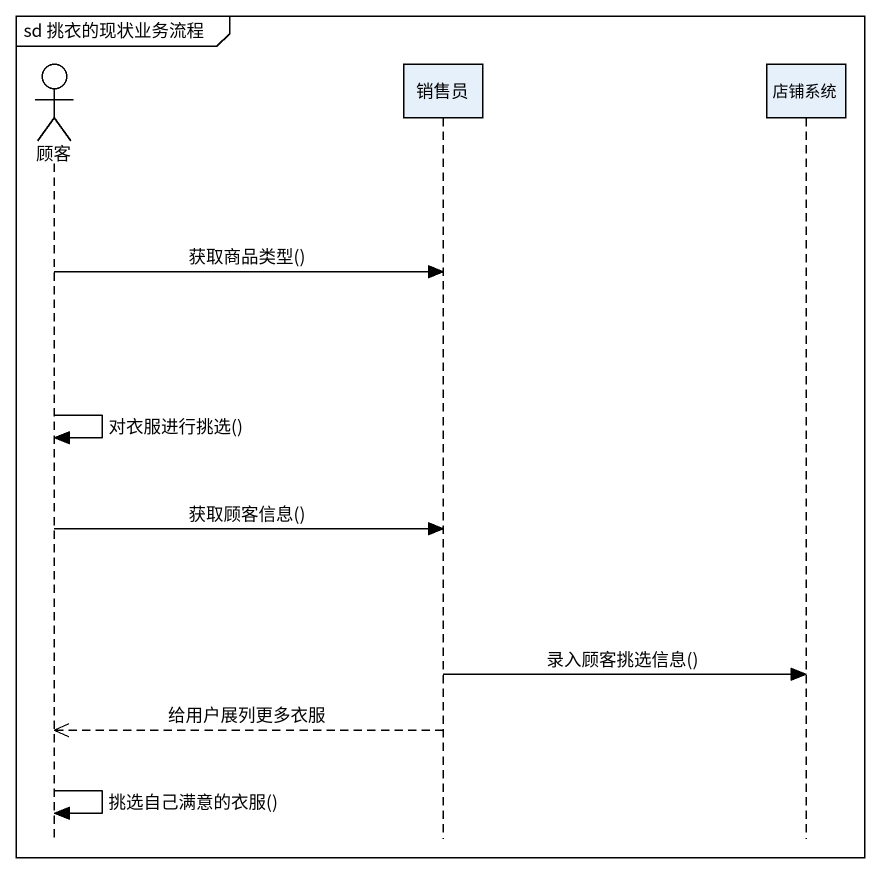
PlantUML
@startuml
mainframe sd 挑衣的现状业务流程
hide footbox
actor 顾客
participant 销售员
participant 店铺系统

顾客 -> 销售员 : 获取商品类型()
顾客 -> 顾客 : 对衣服进行挑选()
顾客 -> 销售员 : 获取顾客信息()
销售员 -> 店铺系统 : 录入顾客挑选信息()
销售员 -->> 顾客 : 给用户展列更多衣服
顾客 -> 顾客 : 挑选自己满意的衣服()
@enduml
